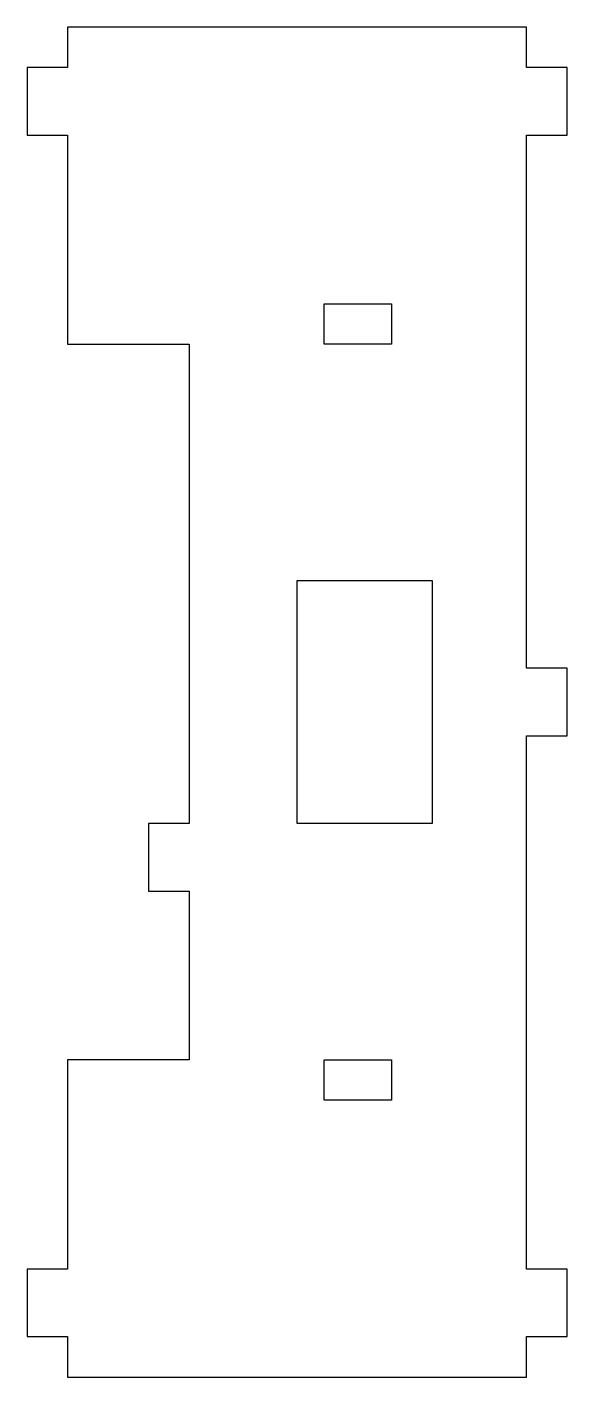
# Model space of a CAD drawing. Header units: millimetres. Extents: x -79 to -39, y -391 to -291.
import ezdxf

# ---------------------------------------------------------------- set-up
doc = ezdxf.new("R2010")
doc.units = ezdxf.units.MM

msp = doc.modelspace()

# ---------------------------------------------------------------- linework, layer by layer
for points in [[(-76.07, -314.76), (-67.07, -314.76), (-67.07, -350.26), (-70.07, -350.26), (-70.07, -355.26), (-67.07, -355.26), (-67.07, -367.76), (-76.07, -367.76), (-76.07, -383.26), (-79.07, -383.26), (-79.07, -388.26), (-76.07, -388.26), (-76.07, -391.26), (-42.07, -391.26), (-42.07, -388.26), (-39.07, -388.26), (-39.07, -383.26), (-42.07, -383.26), (-42.07, -343.76), (-39.07, -343.76), (-39.07, -338.76), (-42.07, -338.76), (-42.07, -299.26), (-39.07, -299.26), (-39.07, -294.26), (-42.07, -294.26), (-42.07, -291.26), (-76.07, -291.26), (-76.07, -294.26), (-79.07, -294.26), (-79.07, -299.26), (-76.07, -299.26)], [(-52.07, -311.76), (-52.07, -314.76), (-57.07, -314.76), (-57.07, -311.76)], [(-59.07, -350.26), (-59.07, -332.26), (-49.07, -332.26), (-49.07, -350.26)], [(-57.07, -370.76), (-57.07, -367.76), (-52.07, -367.76), (-52.07, -370.76)]]:
    msp.add_lwpolyline(points, close=True)

doc.saveas('drawing.dxf')
